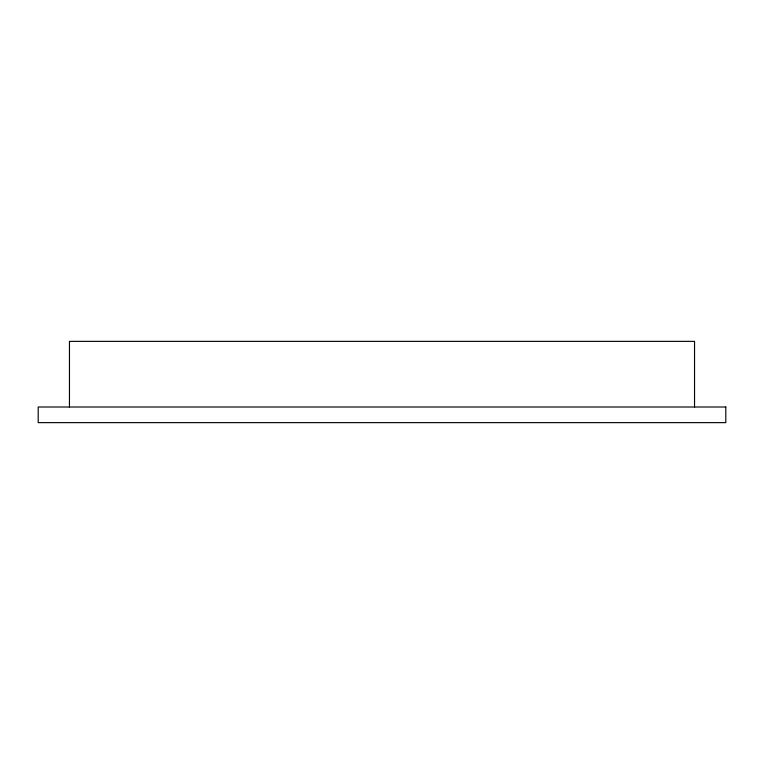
<?xml version="1.0" encoding="UTF-8"?>
<svg xmlns="http://www.w3.org/2000/svg" width="764" height="764" viewBox="0 0 764 764"><rect width="100%" height="100%" fill="white"/><g stroke="black" fill="none" stroke-linecap="round" stroke-linejoin="round"><path stroke-width="1.15" d="M694.543 407.002L694.543 341.365L69.457 341.365L69.457 407.002M725.8 407.002L38.2 407.002L38.2 422.635L725.8 422.635L725.8 407.002"/></g></svg>
